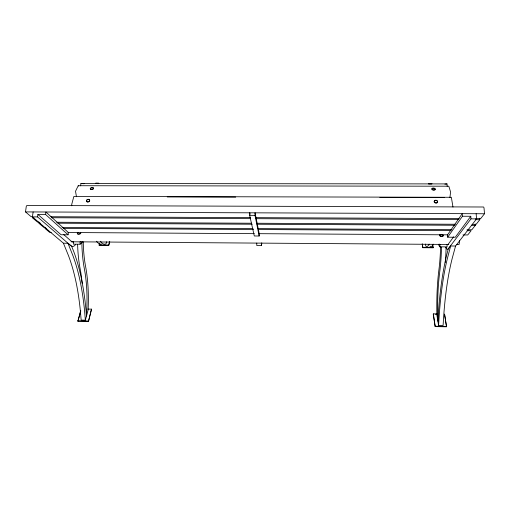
<?xml version="1.0" encoding="UTF-8"?>
<svg xmlns="http://www.w3.org/2000/svg" width="510" height="510" viewBox="0 0 510 510"><rect width="100%" height="100%" fill="white"/><g stroke="black" fill="none" stroke-linecap="round" stroke-linejoin="round"><path stroke-width="0.76" d="M447.193 186.348L447.009 183.919L80.924 183.517L80.618 185.857M259.156 236.009L259.214 233.682L255.07 212.836L255 215.36L259.156 236.009L254.299 235.977L249.664 215.335L249.741 212.81L250.085 214.359M453.702 236.806L448.169 244.284A15.593 3.379 -89.7 0 1 447.117 244.43L447.053 246.885L439.894 246.834L439.951 244.379A15.58 3.207 -89.7 0 1 439.626 244.092M441.52 247.191L441.45 249.53A58.146 11.073 -89.9 0 1 439.932 270.345L439.314 275.413A75.556 16.798 88.5 0 0 437.695 311.138L437.88 321.128A183.192 45.141 86.6 0 1 446.747 254.758L448.233 249.027L450.661 245.992L455.564 246.03L476.557 218.892L476.142 213.722M446.116 247.222L446.046 249.562A58.172 11.443 -89.9 0 1 445.287 262.465M452.982 207.073L451.356 197.287L74.307 196.382L73.829 196.522L71.725 204.363L71.782 205.785M455.564 246.03L452.217 258.372A177.021 44.963 86.5 0 0 443.681 316.257L443.088 325.539L438.575 325.476L439.155 316.194A176.887 43.503 86.6 0 1 447.423 258.334L450.661 245.992M68.085 234.798L68.359 232.522L45.9 211.994L45.575 214.468L68.085 234.798L61.079 234.753L37.906 214.436L37.568 216.909L70.743 245.654L72.12 246.4A19.571 6.706 -89.6 0 0 75.505 244.615M39.181 222.156L37.593 222.15L32.277 217.649L33.137 211.943M32.678 216.648L31.084 216.642L25.5 211.911L26.31 206.199L26.941 205.473L483.569 207.003L483.996 207.768L484.5 213.754L480.624 218.662L475.849 218.637M459.644 240.631L459.083 244.513L456.692 244.5M449.909 197.638L450.579 191.945L448.806 186.207L78.221 185.716L75.531 191.237L76.449 196.726M432.767 245.055L433.079 247.783L422.828 247.713L422.42 244.201M256.766 243.091L256.772 245.501L261.375 245.533L261.598 244.519A17.55 1.077 -89.7 0 0 261.802 242.989M437.076 313.924L433.347 313.873L433.251 314.256L435.189 326.617L446.543 326.789L444.535 314.026L446.409 326.011M435.189 326.617L433.347 313.873M80.669 310.475L77.922 321.224L88.491 321.383L91.513 309.137L87.784 309.085M99.418 243.442L99.125 245.329L108.738 245.399L109.42 242.001M88.491 321.383L91.513 309.137M108.738 245.399L109.739 241.638M37.568 216.909L32.455 216.89L63.431 243.213L68.289 255.153A168.88 66.306 -83.5 0 1 80.389 311.151L81.166 320.121L85.368 320.184L88.096 310.099A77.495 27.221 -86.8 0 0 85.572 266.36A52.211 15.797 -89.3 0 1 83.321 244.124A15.676 5.004 -89.2 0 1 83.308 241.861M106.577 241.81L106.055 243.742A31.55 9.314 90 0 1 101.42 242.435A93.011 26.501 88.5 0 1 100.47 241.249M77.922 321.224L80.822 310.851M447.697 237.195L462.43 216.246L462.238 213.665L447.544 234.829L447.697 237.195L455.271 237.246L470.775 216.278L462.43 216.246M470.775 216.278L470.979 218.866L447.907 249.218A20.317 4.399 -89.7 0 1 445.702 247.324M475.212 223.928L475.326 225.356L471.82 229.787L467.052 229.761M479.674 218.242L479.795 219.702L476.111 224.362L472.132 224.343M63.68 234.543L71.782 241.644A15.019 5.151 -89.6 0 0 73.383 241.804L73.453 244.169L80.108 244.213L81.262 243.225A17.232 5.737 -89.6 0 0 82.339 241.734M428.591 184.021L431.779 184.014M444.867 184.155L447.009 183.919M95.612 183.632L98.679 183.664M167.229 196.949L235.709 197.115M379.835 197.466L444.331 197.625M25.5 211.911L484.5 213.754M37.906 214.436L45.575 214.468M249.664 215.335L255 215.36M50.974 216.731L250.684 217.63M255.453 217.649L459.14 218.56M470.979 218.866L476.557 218.892M32.277 217.649L33.87 217.655M51.389 217.738L250.461 218.65M256.033 218.675L458.292 219.606M475.811 219.689L479.795 219.702M56.693 222.245L251.679 223.233M256.453 223.252L455.417 224.26M40.322 223.119L38.728 223.112L43.79 227.403L45.384 227.409M57.847 223.208L252.246 224.209M257.027 224.234L454.614 225.248M471.342 225.337L475.326 225.356M62.093 227.505L253.036 228.569M257.805 228.595L451.93 229.678M46.467 228.327L44.874 228.314L49.706 232.407L51.3 232.42M63.195 228.423L253.591 229.5M258.372 229.525L451.159 230.622M467.09 230.711L471.074 230.73L467.74 234.951L462.959 234.925M68.021 232.522L254.343 233.656M259.118 233.682L447.831 234.829M71.069 241.785L448.723 244.443M63.431 243.213L67.964 243.244L71.623 246.209L73.816 251.761A174.93 67.524 -83.6 0 1 86.496 316.009L86.904 306.376A72.656 25.5 -86.8 0 0 84.902 271.843L84.023 266.94A56.253 17.028 -89.3 0 1 81.97 246.821L81.88 241.785M98.997 244.94L108.617 245.01M422.905 247.318L433.162 247.388M435.489 314.287L436.981 314.307M77.769 320.854L88.345 321.013M435.285 326.234L446.652 326.406M80.924 183.517L84.086 183.747M78.221 185.716L78.68 185.991M439.894 246.834L439.161 245.788A17.869 3.678 -89.7 0 1 438.485 244.233M67.964 243.244L72.732 255.191A168.944 65.102 -83.6 0 1 84.603 311.208L85.368 320.184M432.678 245.45L433.079 247.783M425.467 244.048L425.786 246.043A32.576 6.05 -89.5 0 0 428.808 244.749A96.007 17.187 -88.6 0 0 429.12 244.162M438.575 325.476L436.885 314.963A80.599 17.933 88.5 0 1 438.925 269.72A53.971 10.277 -89.9 0 0 440.589 246.719M422.216 243.818L422.828 247.713M77.622 244.532L77.698 246.789A56.234 17.353 -89.3 0 0 79.789 266.896L80.688 271.798A72.624 25.984 -86.7 0 1 82.174 283.611M80.108 244.213L80.044 241.848A15.032 5.004 -89.6 0 0 80.554 241.581M261.375 243.123L261.375 245.533M96.549 241.224A92.973 27.004 88.4 0 0 97.518 242.409A31.537 9.492 90 0 0 101.458 244.048M433.302 244.188A96.046 17.761 -88.5 0 1 432.977 244.781A32.595 6.247 -89.5 0 1 429.853 246.075M434.698 188.719A1.696 0.905 6.6 0 1 434.73 190.007A1.696 0.905 6.6 0 1 432.346 189.822A1.696 0.905 6.6 0 1 432.321 188.541M432.665 188.419A1.696 0.905 6.6 0 1 433.94 188.426M93.209 188.018A1.626 0.848 -10.7 0 1 93.126 189.133A1.626 0.848 -10.7 0 1 91.073 189.561A1.626 0.848 -10.7 0 1 90.448 188.592M90.659 188.369A1.626 0.848 -10.7 0 1 90.959 188.171M91.723 187.897A1.626 0.848 -10.7 0 1 92.909 187.903M87.816 199.627A1.657 1.205 -18.6 0 1 89.683 200.863A1.657 1.205 -18.6 0 1 87.102 201.903A1.657 1.205 -18.6 0 1 87.414 199.786M442.259 234.912A1.81 0.886 6.9 0 1 443.005 236.187A1.81 0.886 6.9 0 1 440.57 236.328A1.81 0.886 6.9 0 1 439.83 235.053M80.459 232.707A1.74 0.822 -10.2 0 1 80.185 233.867A1.74 0.822 -10.2 0 1 77.864 234.147A1.74 0.822 -10.2 0 1 77.737 233.038M80.389 232.343A1.74 0.822 -10.1 0 1 79.872 233.625A1.74 0.822 -10.1 0 1 77.444 233.599A1.74 0.822 -10.1 0 1 78.393 232.324M428.636 183.6L431.862 183.606L428.636 183.6M95.682 183.23L98.761 183.268L95.682 183.23M432.403 189.484A1.696 0.905 6.6 0 0 435.208 189.286A1.696 0.905 6.6 0 0 433.117 188.018A1.696 0.905 6.6 0 0 432.403 189.484M90.888 189.204A1.632 0.848 -10.7 0 0 93.457 188.279A1.632 0.848 -10.7 0 0 91.239 187.68A1.632 0.848 -10.7 0 0 90.888 189.204M434.635 202.572A1.721 1.281 11.5 0 0 437.51 202.298A1.721 1.281 11.5 0 0 435.47 200.494A1.721 1.281 11.5 0 0 434.635 202.572M434.705 202.311A1.721 1.281 11.5 0 0 437.58 202.036A1.721 1.281 11.5 0 0 435.534 200.232A1.721 1.281 11.5 0 0 434.705 202.311M87.49 201.788A1.657 1.205 -18.6 0 0 89.601 200.067A1.657 1.205 -18.6 0 0 86.961 199.767A1.657 1.205 -18.6 0 0 87.49 201.788M440.238 235.786A1.81 0.886 6.9 0 0 443.215 235.607A1.81 0.886 6.9 0 0 440.933 234.351A1.81 0.886 6.9 0 0 440.238 235.786"/></g></svg>
